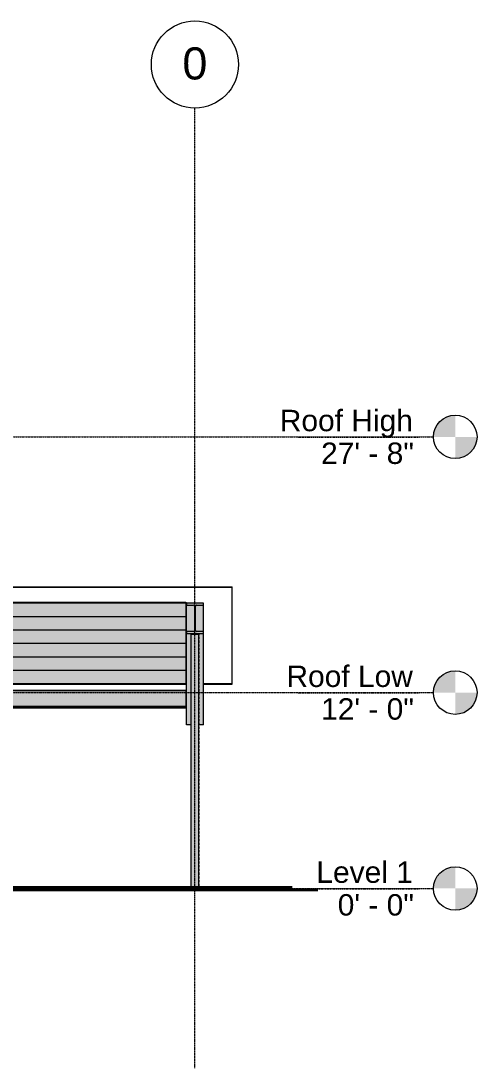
# Model space of a CAD drawing. Header units: inches. Extents: x 20426 to 36348, y -461 to 673.
# Drawn here: x 36013 to 36348, y -132 to 638 of the extents above; entities that cross this region are included whole.
import ezdxf

# ---------------------------------------------------------------- set-up
doc = ezdxf.new("R2010")
doc.units = ezdxf.units.IN
doc.header["$MEASUREMENT"] = 0
doc.linetypes.add('Grid Line 1_2_', pattern=[0.875, 0.5, -0.125, 0.125, -0.125])
doc.linetypes.add('Hidden 1_8_', pattern=[0.1875, 0.125, -0.0625])
for name, color, linetype, lineweight in [('A-FLOR-LEVL', 51, 'Continuous', 9), ('A-ROOF', 132, 'Continuous', 13), ('C-TOPO', 7, 'Continuous', 9), ('S-BEAM', 12, 'Continuous', 9), ('S-COLS', 52, 'Continuous', 9), ('S-GRID', 1, 'Continuous', 9), ('S-GRID-IDEN', 1, 'Continuous', 9)]:
    doc.layers.add(name, color=color, linetype=linetype, lineweight=lineweight)
doc.styles.add('Arial', font='arial.ttf', dxfattribs={"height": 15.736527})
doc.styles.add('Arial_1', font='arial.ttf', dxfattribs={"height": 23.60479})

# ---------------------------------------------------------------- blocks, each defined once
blk = doc.blocks.new('Girt_Z - 10_D-559341-Elevation - North')
at = {"layer": 'S-BEAM'}
for points in [[(-22225.09, 209.92), (-22225.09, 210.41), (-22376.1, 210.41), (-22376.1, 209.92), (-22241.15, 209.92)], [(-22225.09, 209.84), (-22225.09, 209.92), (-22376.1, 209.92), (-22376.1, 209.84), (-22241.15, 209.84)], [(-22225.09, 200.33), (-22225.09, 209.82), (-22376.1, 209.82), (-22376.1, 200.33), (-22241.15, 200.33)], [(-22225.09, 200.11), (-22225.09, 200.33), (-22376.1, 200.33), (-22376.1, 200.11), (-22241.15, 200.11)], [(-22225.09, 199.72), (-22225.09, 200.11), (-22376.1, 200.11), (-22376.1, 199.72), (-22241.15, 199.72)]]:
    blk.add_hatch(color=256, dxfattribs=at).paths.add_polyline_path(points, flags=0)
for p, q in [((-22376.1, 210.41), (-22225.09, 210.41)), ((-22225.09, 209.92), (-22376.1, 209.92)), ((-22225.09, 209.84), (-22376.1, 209.84)), ((-22225.09, 210.41), (-22225.09, 209.92)), ((-22225.09, 209.92), (-22225.09, 209.84)), ((-22225.09, 209.82), (-22225.09, 200.33)), ((-22225.09, 200.33), (-22225.09, 200.11)), ((-22225.09, 199.72), (-22376.1, 199.72)), ((-22225.09, 200.11), (-22225.09, 199.72))]:
    blk.add_line(p, q, dxfattribs=at)
blk = doc.blocks.new('Girt_Z - 10_D-V145-Elevation - North')
at = {"layer": 'S-BEAM'}
for points in [[(-22241.15, 190.47), (-22225.09, 190.47), (-22225.09, 199.72), (-22376.1, 199.72), (-22376.1, 190.47), (-22274.4, 190.47)], [(-22225.09, 190.25), (-22225.09, 190.47), (-22376.1, 190.46), (-22376.1, 190.25), (-22241.15, 190.25)], [(-22225.09, 189.86), (-22225.09, 190.25), (-22376.1, 190.25), (-22376.1, 189.86), (-22241.15, 189.86)]]:
    blk.add_hatch(color=256, dxfattribs=at).paths.add_polyline_path(points, flags=0)
for p, q in [((-22225.09, 199.72), (-22225.09, 190.47)), ((-22225.09, 189.86), (-22376.1, 189.86)), ((-22225.09, 190.47), (-22225.09, 190.25)), ((-22225.09, 190.25), (-22225.09, 189.86))]:
    blk.add_line(p, q, dxfattribs=at)
blk = doc.blocks.new('Girt_Z - 10_D-V146-Elevation - North')
at = {"layer": 'S-BEAM'}
for points in [[(-22225.09, 180.6), (-22225.09, 189.86), (-22376.1, 189.86), (-22376.1, 180.6), (-22241.15, 180.6)], [(-22241.15, 180.39), (-22225.09, 180.43), (-22225.09, 180.6), (-22376.1, 180.6), (-22376.1, 180.39), (-22274.4, 180.39)], [(-22225.09, 180), (-22225.09, 180.39), (-22376.1, 180.39), (-22376.1, 180), (-22241.15, 180)]]:
    blk.add_hatch(color=256, dxfattribs=at).paths.add_polyline_path(points, flags=0)
for p, q in [((-22225.09, 189.86), (-22225.09, 180.6)), ((-22225.09, 180), (-22376.1, 180)), ((-22225.09, 180.6), (-22225.09, 180.39)), ((-22225.09, 180.39), (-22225.09, 180))]:
    blk.add_line(p, q, dxfattribs=at)
blk = doc.blocks.new('Girt_Z - 10_D-V147-Elevation - North')
at = {"layer": 'S-BEAM'}
for points in [[(-22241.15, 170.74), (-22225.09, 170.74), (-22225.09, 180), (-22376.1, 180), (-22376.1, 170.74), (-22307.64, 170.74)], [(-22225.09, 170.52), (-22225.09, 170.74), (-22376.1, 170.73), (-22376.1, 170.52), (-22241.15, 170.52)], [(-22225.09, 170.13), (-22225.09, 170.52), (-22376.1, 170.52), (-22376.1, 170.13), (-22241.15, 170.13)]]:
    blk.add_hatch(color=256, dxfattribs=at).paths.add_polyline_path(points, flags=0)
for p, q in [((-22225.09, 180), (-22225.09, 170.74)), ((-22225.09, 170.13), (-22376.1, 170.13)), ((-22225.09, 170.74), (-22225.09, 170.52)), ((-22225.09, 170.52), (-22225.09, 170.13))]:
    blk.add_line(p, q, dxfattribs=at)
blk = doc.blocks.new('Girt_Z - 10_D-V148-Elevation - North')
at = {"layer": 'S-BEAM'}
for points in [[(-22241.15, 160.87), (-22225.09, 160.87), (-22225.09, 170.13), (-22376.1, 170.13), (-22376.1, 160.87), (-22307.64, 160.87)], [(-22241.15, 160.66), (-22225.09, 160.7), (-22225.09, 160.87), (-22376.1, 160.87), (-22376.1, 160.66), (-22307.64, 160.66)], [(-22225.09, 160.27), (-22225.09, 160.66), (-22376.1, 160.66), (-22376.1, 160.27), (-22241.15, 160.27)]]:
    blk.add_hatch(color=256, dxfattribs=at).paths.add_polyline_path(points, flags=0)
for p, q in [((-22225.09, 170.13), (-22225.09, 160.87)), ((-22225.09, 160.27), (-22376.1, 160.27)), ((-22225.09, 160.87), (-22225.09, 160.66)), ((-22225.09, 160.66), (-22225.09, 160.27))]:
    blk.add_line(p, q, dxfattribs=at)
blk = doc.blocks.new('Girt_Z - 10_D-V149-Elevation - North')
at = {"layer": 'S-BEAM'}
for points in [[(-22241.15, 151.01), (-22225.09, 151.01), (-22225.09, 160.27), (-22376.1, 160.27), (-22376.1, 151.01), (-22307.64, 151.01)], [(-22225.09, 150.79), (-22225.09, 151.01), (-22376.1, 151.01), (-22376.1, 150.79), (-22241.15, 150.79)], [(-22225.09, 150.41), (-22225.09, 150.79), (-22376.1, 150.79), (-22376.1, 150.41), (-22241.15, 150.41)]]:
    blk.add_hatch(color=256, dxfattribs=at).paths.add_polyline_path(points, flags=0)
for p, q in [((-22225.09, 160.27), (-22225.09, 151.01)), ((-22225.09, 150.41), (-22376.1, 150.41)), ((-22225.09, 151.01), (-22225.09, 150.79)), ((-22225.09, 150.79), (-22225.09, 150.41))]:
    blk.add_line(p, q, dxfattribs=at)
blk = doc.blocks.new('W-Wide Flange - W21X166-V150-Elevation - North')
at = {"layer": 'S-BEAM'}
for points in [[(-22224.59, 187.5), (-22212.19, 187.5), (-22212.19, 188.84), (-22217.36, 188.87), (-22217.57, 188.96), (-22217.75, 189.1), (-22217.9, 189.28), (-22217.98, 189.49), (-22218.02, 189.72), (-22217.98, 207.7), (-22217.9, 207.91), (-22217.75, 208.09), (-22217.57, 208.23), (-22217.36, 208.32), (-22217.13, 208.35), (-22212.19, 208.35), (-22212.19, 209.69), (-22224.59, 209.69), (-22224.59, 208.35), (-22219.42, 208.32), (-22219.21, 208.23), (-22219.03, 208.09), (-22218.88, 207.91), (-22218.8, 207.7), (-22218.77, 207.47), (-22218.8, 189.49), (-22218.88, 189.28), (-22219.03, 189.1), (-22219.21, 188.96), (-22219.42, 188.87), (-22219.66, 188.84), (-22224.59, 188.84)], [(-22219.66, 188.84), (-22219.66, 208.35), (-22224.59, 208.35), (-22224.59, 188.84), (-22224.53, 188.84)], [(-22219.66, 188.84), (-22219.27, 188.93), (-22219.08, 189.06), (-22218.92, 189.23), (-22218.82, 189.43), (-22218.77, 189.66), (-22218.77, 189.72), (-22218.8, 207.7), (-22218.88, 207.91), (-22219.03, 208.09), (-22219.21, 208.23), (-22219.42, 208.32), (-22219.66, 208.32), (-22219.66, 188.87)], [(-22217.13, 188.84), (-22217.13, 208.35), (-22217.36, 208.32), (-22217.57, 208.23), (-22217.75, 208.09), (-22217.9, 207.91), (-22217.98, 207.7), (-22218.02, 207.47), (-22217.98, 189.49), (-22217.79, 189.15), (-22217.62, 189), (-22217.42, 188.89), (-22217.19, 188.85)], [(-22217.13, 188.84), (-22212.19, 188.87), (-22212.19, 208.35), (-22217.13, 208.32), (-22217.13, 188.87)], [(-22224.59, 120.39), (-22221.39, 120.39), (-22221.39, 186.69), (-22215.39, 186.69), (-22215.39, 120.39), (-22212.19, 120.39), (-22212.19, 187.5), (-22224.59, 187.5), (-22224.59, 129.05)]]:
    blk.add_hatch(color=256, dxfattribs=at).paths.add_polyline_path(points, flags=0)
for p, q in [((-22212.19, 209.69), (-22224.59, 209.69)), ((-22224.59, 209.69), (-22224.59, 208.35)), ((-22224.59, 208.35), (-22219.66, 208.35)), ((-22224.59, 188.84), (-22224.59, 208.35)), ((-22217.13, 208.35), (-22212.19, 208.35)), ((-22212.19, 208.35), (-22212.19, 209.69)), ((-22212.19, 188.84), (-22212.19, 208.35)), ((-22218.77, 207.47), (-22218.77, 189.72)), ((-22218.02, 189.72), (-22218.02, 207.47)), ((-22219.66, 188.84), (-22224.59, 188.84)), ((-22224.59, 188.84), (-22224.59, 187.5)), ((-22224.59, 187.5), (-22212.19, 187.5)), ((-22224.59, 120.39), (-22224.59, 187.5)), ((-22212.19, 188.84), (-22217.13, 188.84)), ((-22212.19, 187.5), (-22212.19, 188.84)), ((-22212.19, 120.39), (-22212.19, 187.5)), ((-22221.39, 120.39), (-22224.59, 120.39)), ((-22212.19, 120.39), (-22215.39, 120.39))]:
    blk.add_line(p, q, dxfattribs=at)
for centre, start_param, end_param in [((-22219.66, 207.47), 0, 1.570796), ((-22217.13, 207.47), 1.570796, 3.141593), ((-22219.66, 189.72), 4.712389, 6.283185), ((-22217.13, 189.72), 3.141593, 4.712389)]:
    blk.add_ellipse(centre, major_axis=(0.89, 0), ratio=0.986394, start_param=start_param, end_param=end_param, dxfattribs=at)
blk = doc.blocks.new('W-Wide Flange - W12X26-556729-Elevation - North')
at = {"layer": 'S-BEAM'}
for points in [[(-22225.09, 145.26), (-22225.09, 145.64), (-22376.1, 145.64), (-22376.1, 145.26), (-22241.15, 145.26)], [(-22225.09, 144.86), (-22225.09, 145.26), (-22376.1, 145.26), (-22376.1, 144.86), (-22241.15, 144.86)], [(-22225.09, 144.07), (-22225.09, 144.86), (-22376.1, 144.81), (-22376.1, 144.07), (-22241.15, 144.07)], [(-22225.09, 134.12), (-22225.09, 144.07), (-22376.1, 144.07), (-22376.1, 134.12), (-22241.15, 134.12)], [(-22241.15, 133.96), (-22225.09, 133.96), (-22225.09, 134.12), (-22376.1, 134.12), (-22376.1, 133.96), (-22374.14, 133.96)], [(-22225.09, 133.58), (-22225.09, 133.96), (-22376.1, 133.96), (-22376.1, 133.58), (-22241.15, 133.58)], [(-22225.09, 132.52), (-22225.09, 133.58), (-22376.1, 133.58), (-22376.1, 132.52), (-22241.15, 132.52)]]:
    blk.add_hatch(color=256, dxfattribs=at).paths.add_polyline_path(points, flags=0)
for p, q in [((-22225.09, 145.64), (-22376.1, 145.64)), ((-22225.09, 145.26), (-22376.1, 145.26)), ((-22225.09, 145.64), (-22225.09, 145.26)), ((-22225.09, 145.26), (-22225.09, 144.86)), ((-22225.09, 144.86), (-22225.09, 144.07)), ((-22225.09, 144.07), (-22225.09, 134.12)), ((-22376.1, 133.96), (-22225.09, 133.96)), ((-22225.09, 133.58), (-22376.1, 133.58)), ((-22225.09, 132.52), (-22376.1, 132.52)), ((-22225.09, 134.12), (-22225.09, 133.96)), ((-22225.09, 133.96), (-22225.09, 133.58)), ((-22225.09, 133.58), (-22225.09, 132.52))]:
    blk.add_line(p, q, dxfattribs=at)
blk = doc.blocks.new('HSS-Hollow Structural Section-Column - HSS6X6X1_4-V158-Elevation - North')
at = {"layer": 'S-COLS', "linetype": 'Hidden 1_8_'}
for p, q in [((-22221.16, 0), (-22221.16, 186.69)), ((-22215.62, 186.69), (-22215.62, 0))]:
    blk.add_line(p, q, dxfattribs=at)
blk = doc.blocks.new('Level - Level Head - Circle-15001-Elevation - North')
at = {"layer": 'A-FLOR-LEVL'}
h = blk.add_hatch(color=256, dxfattribs=at)
edge = h.paths.add_edge_path(flags=0)
edge.add_line((-22027.14, 0), (-22043.14, 0))
edge.add_arc((-22027.14, 0), 16, 90, 180, ccw=False)
edge.add_line((-22027.14, 16), (-22027.14, 0))
h = blk.add_hatch(color=256, dxfattribs=at)
edge = h.paths.add_edge_path(flags=0)
edge.add_line((-22027.14, -16), (-22027.14, 0))
edge.add_line((-22027.14, 0), (-22011.14, 0))
edge.add_arc((-22027.14, 0), 16, 270, 360, ccw=False)
blk.add_circle((-22027.14, 0), 16, dxfattribs=at)
blk = doc.blocks.new('Grid - Grid Head - Circle-14747-Elevation - North')
at = {"layer": 'S-GRID-IDEN'}
blk.add_circle((-22796.39, 605.76), 32, dxfattribs=at)

msp = doc.modelspace()

# ---------------------------------------------------------------- hatches: boundary and pattern name
at = {"layer": 'A-ROOF', "transparency": 33554611}
msp.add_hatch(color=256, dxfattribs=at).paths.add_polyline_path([(36168.63, 221.3), (36168.63, 221.78), (35576.78, 221.78), (35576.78, 221.3), (35719.44, 221.3)], flags=0)
at = {"layer": 'S-COLS'}
for points in [[(36138.4, 0), (36138.64, 0), (36138.64, 186.69), (36138.17, 186.69), (36138.17, 0), (36138.23, 0)], [(36143.7, 0), (36143.7, 186.69), (36138.64, 186.69), (36138.64, 0)], [(36143.94, 0), (36144.17, 0), (36144.17, 186.69), (36143.7, 186.69), (36143.7, 0)]]:
    msp.add_hatch(color=256, dxfattribs=at).paths.add_polyline_path(points, flags=0)

# ---------------------------------------------------------------- linework, layer by layer
at = {"layer": 'A-ROOF'}
for p, q in [((35576.78, 221.78), (36168.63, 221.78)), ((36168.63, 221.3), (35576.78, 221.3)), ((36168.63, 150.09), (36168.63, 221.78)), ((35977.37, 150.09), (36134.97, 150.09)), ((36134.97, 150.57), (36134.47, 150.57)), ((36168.63, 150.57), (36147.37, 150.57)), ((36147.37, 150.09), (36168.63, 150.09))]:
    msp.add_line(p, q, dxfattribs=at)
at = {"layer": 'C-TOPO', "lineweight": 70}
msp.add_line((35922.8, 0), (36251.4, 0), dxfattribs=at)
at = {"layer": 'C-TOPO'}
msp.add_line((36251.4, 0), (35922.8, 0), dxfattribs=at)
at = {"layer": 'S-COLS'}
for p, q in [((36138.17, 186.69), (36138.17, 0)), ((36138.64, 186.69), (36138.17, 186.69)), ((36143.7, 186.69), (36138.64, 186.69)), ((36144.17, 186.69), (36143.7, 186.69)), ((36144.17, 0), (36144.17, 186.69))]:
    msp.add_line(p, q, dxfattribs=at)
at = {"layer": 'S-GRID', "linetype": 'Grid Line 1_2_'}
msp.add_line((36141.17, -132), (36141.17, 573.76), dxfattribs=at)

# ---------------------------------------------------------------- block references
at = {"layer": 'A-FLOR-LEVL'}
for p in [(58359.56, 332), (58359.56, 144), (58359.56, 0)]:
    msp.add_blockref('Level - Level Head - Circle-15001-Elevation - North', p, dxfattribs=at)
at = {"layer": 'S-BEAM'}
for name in ['Girt_Z - 10_D-559341-Elevation - North', 'W-Wide Flange - W21X166-V150-Elevation - North', 'Girt_Z - 10_D-V145-Elevation - North', 'Girt_Z - 10_D-V146-Elevation - North', 'Girt_Z - 10_D-V147-Elevation - North', 'Girt_Z - 10_D-V148-Elevation - North', 'Girt_Z - 10_D-V149-Elevation - North', 'W-Wide Flange - W12X26-556729-Elevation - North']:
    msp.add_blockref(name, (58359.56, 0), dxfattribs=at)
at = {"layer": 'S-COLS', "linetype": 'Hidden 1_8_'}
msp.add_blockref('HSS-Hollow Structural Section-Column - HSS6X6X1_4-V158-Elevation - North', (58359.56, 0), dxfattribs=at)
at = {"layer": 'S-GRID-IDEN'}
msp.add_blockref('Grid - Grid Head - Circle-14747-Elevation - North', (58937.56, 0), dxfattribs=at)

# ---------------------------------------------------------------- texts
at = {"layer": 'A-FLOR-LEVL', "char_height": 15.737, "attachment_point": 3, "line_spacing_factor": 0.938532, "style": 'Arial', "bg_fill": 3, "box_fill_scale": 1.25, "bg_fill_color": 0, "bg_fill_transparency": 0}
for s, insert, width in [('Roof High', (36301.28, 351.89), 116.352), ('Roof Low', (36301.28, 163.89), 110.016)]:
    msp.add_mtext(s, dxfattribs=dict(at, insert=insert, width=width))

# ---------------------------------------------------------------- next in the draw order: texts
for s, insert, width in [('27\' - 8"', (36302.07, 327.85), 81.216), ('12\' - 0"', (36302.07, 139.85), 81.216), ('Level 1', (36301.28, 19.89), 84.672)]:
    msp.add_mtext(s, dxfattribs=dict(at, insert=insert, width=width))
at = {"layer": 'S-GRID-IDEN', "insert": (36141.16, 618.35), "char_height": 23.6, "width": 21.888, "attachment_point": 2, "line_spacing_factor": 0.938532, "style": 'Arial_1', "bg_fill": 3, "box_fill_scale": 1.25, "bg_fill_color": 0, "bg_fill_transparency": 0}
msp.add_mtext('0', dxfattribs=at)

# ---------------------------------------------------------------- next in the draw order: linework, layer by layer
at = {"layer": 'A-FLOR-LEVL', "linetype": 'Grid Line 1_2_'}
for p, q in [((32048.75, 332), (36316.41, 332)), ((32048.75, 144), (36316.41, 144))]:
    msp.add_line(p, q, dxfattribs=at)

# ---------------------------------------------------------------- next in the draw order: texts
at = {"layer": 'A-FLOR-LEVL', "insert": (36302.07, -4.15), "char_height": 15.737, "width": 66.624, "attachment_point": 3, "line_spacing_factor": 0.938532, "style": 'Arial', "bg_fill": 3, "box_fill_scale": 1.25, "bg_fill_color": 0, "bg_fill_transparency": 0}
msp.add_mtext('0\' - 0"', dxfattribs=at)

# ---------------------------------------------------------------- next in the draw order: linework, layer by layer
at = {"layer": 'A-FLOR-LEVL', "linetype": 'Grid Line 1_2_'}
msp.add_line((32048.75, 0), (36316.41, 0), dxfattribs=at)

doc.saveas('drawing.dxf')
